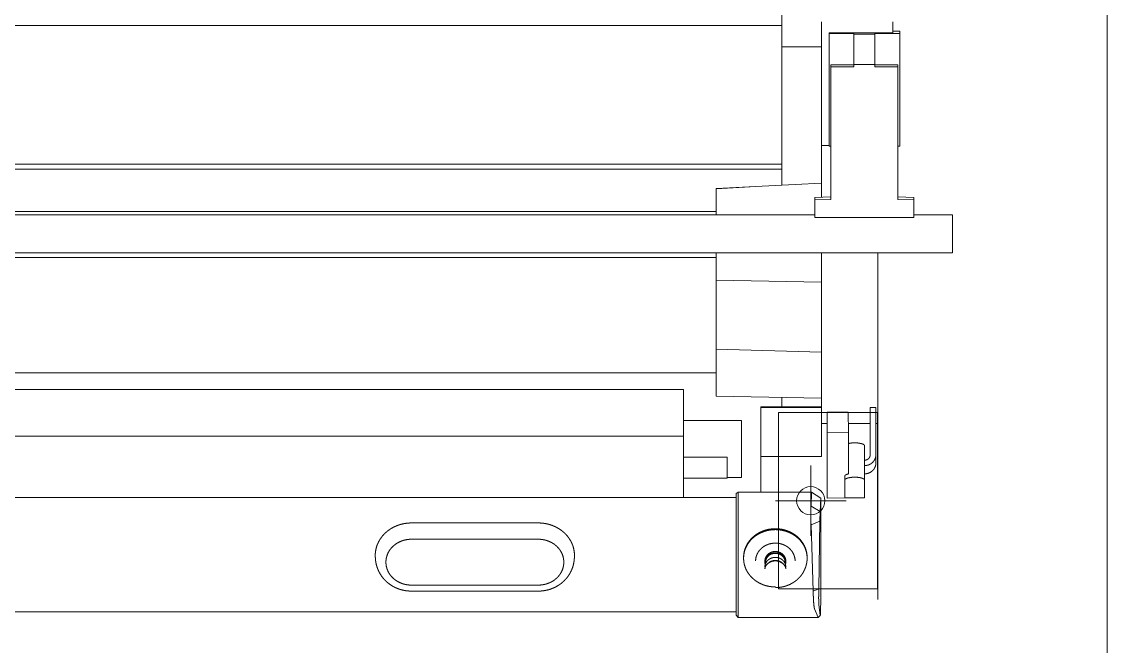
# Model space of a CAD drawing. Header units: millimetres. Extents: x 2905 to 8933, y 3109 to 7202.
# Drawn here: x 7396 to 8933, y 5078 to 5963 of the extents above; entities that cross this region are included whole.
import ezdxf

# ---------------------------------------------------------------- set-up
doc = ezdxf.new("R2010")
doc.units = ezdxf.units.MM
doc.layers.add('1', color=7, linetype='Continuous', true_color=0xffffff)

msp = doc.modelspace()

# ---------------------------------------------------------------- linework, layer by layer
at = {"layer": '1', "color": 4, "linetype": 'Continuous', "lineweight": 13}
for p, q in [((8933.1, 7201.9), (8933.1, 3108.9)), ((8933.1, 7201.9, -300), (8933.1, 3108.9, -300)), ((8933.1, 7201.9), (8933.1, 3108.9)), ((8472.1, 5927.2), (8472.1, 6002.7)), ((8472.1, 5957.3), (4733.2, 5957.3)), ((8528.1, 5787.3), (8528.1, 5962.8)), ((8629.6, 5947.1), (8629.6, 5962.8)), ((8539.1, 5947.1), (8629.6, 5947.1)), ((8539.1, 5945.9), (8539.1, 5947.1)), ((8574.1, 5945.9), (8539.1, 5945.9)), ((8539.1, 5786.5), (8539.1, 5945.9)), ((8574.1, 5945), (8574.1, 5945.9)), ((8574.1, 5945), (8604.1, 5945)), ((8574.1, 5901.9), (8574.1, 5945)), ((8604.1, 5945.9), (8604.1, 5945)), ((8639.1, 5945.9), (8604.1, 5945.9)), ((8604.1, 5901.9), (8604.1, 5945)), ((8629.6, 5949.3), (8639.1, 5949.3)), ((8639.1, 5945.9), (8639.1, 5949.3)), ((8639.1, 5945.9), (8639.1, 5786.5)), ((8472.1, 5927.2), (8472.1, 5731)), ((8472.1, 5927.2), (8528.1, 5927.2)), ((8574.1, 5901.5), (8541.6, 5901.5)), ((8541.6, 5898.8), (8541.6, 5901.5)), ((8574.1, 5898.8), (8541.6, 5898.8)), ((8541.6, 5898.8), (8541.6, 5710.9)), ((8574.1, 5901.9), (8574.1, 5898.8)), ((8604.1, 5901.9), (8574.1, 5901.9)), ((8604.1, 5898.8), (8604.1, 5901.9)), ((8636.6, 5901.5), (8604.1, 5901.5)), ((8636.6, 5898.8), (8604.1, 5898.8)), ((8636.6, 5898.8), (8636.6, 5901.5)), ((8636.6, 5898.8), (8636.6, 5710.9)), ((8528.1, 5787.3), (8539.1, 5787.3)), ((8528.1, 5787.3), (8528.1, 5714.1)), ((8541.6, 5786.5), (8539.1, 5786.5)), ((8636.6, 5786.5), (8639.1, 5786.5)), ((8472.1, 5760.9), (4751.2, 5760.9)), ((8472.1, 5753.6), (4751.2, 5753.6)), ((8528.1, 5734), (8379.1, 5726.2)), ((8379.1, 5726), (8435.5, 5729.1)), ((8379.1, 5721.2), (8379.1, 5726)), ((8519.1, 5713.8), (8541.6, 5714.6)), ((8519.1, 5713.8), (8519.1, 5710.1)), ((8541.6, 5710.9), (8519.1, 5710.1)), ((8519.1, 5685.1), (8519.1, 5710.1)), ((8636.6, 5714.6), (8659.1, 5713.8)), ((8636.6, 5710.9), (8659.1, 5710.1)), ((8659.1, 5710.1), (8659.1, 5713.8)), ((8659.1, 5710.1), (8659.1, 5685.1)), ((8379.1, 5693.7), (4884.1, 5693.7)), ((8519.1, 5689.1), (4699.2, 5689.1)), ((8659.1, 5685.1), (8519.1, 5685.1)), ((8714.1, 5689.1), (8659.1, 5689.1)), ((8714.1, 5689), (8714.1, 5685.4)), ((8714.1, 5669.6), (8714.1, 5649.6)), ((4524.1, 5635.4), (8714.1, 5635.4)), ((8379.1, 5628.6), (4884.1, 5628.6)), ((8379.1, 5596.5), (8379.1, 5635.4)), ((8528.1, 5393.5), (8528.1, 5635.4)), ((8608.1, 5635.4), (8608.1, 5393.5)), ((8379.1, 5596.5), (8379.1, 5498.7)), ((8379.1, 5596.5), (8528.1, 5593.4)), ((8379.1, 5432.2), (8379.1, 5498.7)), ((8528.1, 5494.5), (8379.1, 5498.7)), ((4884.1, 5465.2), (8379.1, 5465.2)), ((8333.1, 5441.5), (4874.6, 5441.5)), ((8379.1, 5432.2), (8528.1, 5429.2)), ((8472.1, 5430.3), (8472.1, 5416.9)), ((8442.6, 5416.1), (8442.6, 5416.9)), ((8528.1, 5416.9), (8442.6, 5416.9)), ((8442.6, 5346.4), (8442.6, 5416.1)), ((8528.1, 5416.1), (8442.6, 5416.1)), ((8605.4, 5415.8), (8597.4, 5415.8)), ((8597.4, 5415.3), (8597.4, 5408.8)), ((8605.4, 5415.3), (8605.4, 5408.8)), ((8415.1, 5397.8), (8333.1, 5397.8)), ((8467.6, 5158.9), (8467.6, 5408.9)), ((8467.6, 5408.9), (8607.6, 5408.9)), ((8566.2, 5409.6), (8536.2, 5409.3)), ((8536.2, 5409.3), (8536.4, 5380.7)), ((8536.2, 5409.3), (8536.2, 5316.4)), ((8566.4, 5380.9), (8566.2, 5409.6)), ((8607.6, 5408.9), (8607.6, 5158.9)), ((8528.1, 5346.4), (8528.1, 5393.5)), ((8528.1, 5393.5), (8536.2, 5393.5)), ((8566.3, 5393.5), (8597.4, 5393.5)), ((8605.4, 5393.5), (8608.1, 5393.5)), ((8608.1, 5393.5), (8608.1, 5143.9)), ((8333.1, 5375.2), (4874.6, 5375.2)), ((8536.4, 5380.7), (8566.4, 5380.9)), ((8536.4, 5380.7), (8536.4, 5287.7)), ((8566.4, 5380.9), (8566.4, 5321.9)), ((8589.4, 5313.1), (8589.4, 5361.8)), ((8394.6, 5345.8), (8333.1, 5345.8)), ((8528.1, 5346.4), (8442.6, 5346.4)), ((8442.6, 5296.1), (8442.6, 5346.4)), ((8597.4, 5349), (8597.2, 5347.4)), ((8605.3, 5347.4), (8605.4, 5349)), ((8605.4, 5349), (8605.4, 5337.3)), ((8605.4, 5337.3), (8605.4, 5336.8)), ((8513.1, 5333.9), (8513.1, 5233.9)), ((8333.1, 5315.8), (8394.6, 5315.8)), ((8394.6, 5316.8), (8415.1, 5316.8)), ((8536.2, 5316.4), (8536.4, 5287.7)), ((8561.6, 5319.5), (8561.6, 5293.8)), ((8561.6, 5288.2), (8561.6, 5313.9)), ((8589.4, 5313.1), (8589.4, 5288.2)), ((8407.4, 5294.1), (8410.4, 5296.1)), ((8407.4, 5274.4), (8407.4, 5294.1)), ((8410.4, 5296.1), (8514.2, 5296.1)), ((8410.4, 5276.3), (8410.4, 5296.1)), ((8513.5, 5276.3), (8514.2, 5296.1)), ((8514.2, 5296.1), (8527.4, 5287.3)), ((8561.6, 5288.2), (8561.6, 5293.8)), ((4777.4, 5288.3), (8407.4, 5288.3)), ((8463.1, 5283.9), (8563.1, 5283.9)), ((8513.5, 5276.3), (8526.5, 5268.4)), ((8526.5, 5268.4), (8527.4, 5287.3)), ((8527.4, 5141.1), (8527.4, 5287.3)), ((8536.4, 5287.7), (8566.4, 5287.9)), ((8589.4, 5288.2), (8561.6, 5288.2)), ((8566.4, 5288.2), (8566.4, 5287.9)), ((7947.4, 5252.4), (8037.4, 5252.4)), ((8037.4, 5252.4), (8127.4, 5252.4)), ((8407.4, 5251.1), (8407.4, 5157.2)), ((8410.4, 5155.9), (8410.4, 5249.8)), ((8513.5, 5249.8), (8526.1, 5254.8)), ((8516.5, 5155.9), (8513.5, 5249.8)), ((8526.1, 5254.8), (8524.5, 5159.2)), ((7947.4, 5229.3), (8037.4, 5229.3)), ((8127.4, 5229.3), (8037.4, 5229.3)), ((8418, 5203.6), (8418, 5202.3)), ((8448.2, 5198.6), (8448.2, 5196.9)), ((8477.7, 5196.9), (8477.7, 5198.6)), ((8508, 5202.3), (8508, 5203.6)), ((8449.2, 5196.9), (8449.2, 5195.1)), ((8476.7, 5195.1), (8476.7, 5196.9)), ((7947.4, 5164.3), (8127.4, 5164.3)), ((7947.4, 5155.8), (8127.4, 5155.8)), ((8607.6, 5158.9), (8467.6, 5158.9)), ((8516.5, 5155.9), (8524.5, 5159.2)), ((8524.6, 5136.6), (8526.5, 5121.4)), ((8527.1, 5130.2), (8527.4, 5141.1)), ((4777.4, 5126.5), (8407.4, 5126.5)), ((8407.4, 5133.6), (8407.4, 5121.6)), ((8407.4, 5121.5), (8410.4, 5118.5)), ((8410.4, 5118.6), (8410.4, 5130.6)), ((8523.7, 5118.6), (8518.5, 5130.6)), ((8410.4, 5118.5), (8523.8, 5118.5))]:
    msp.add_line(p, q, dxfattribs=at)
msp.add_circle((8513.1, 5283.9), 20, dxfattribs=at)
for points in [[(8379.1, 5726.2), (8379.1, 5725.9)], [(8714.1, 5689.1), (8714.1, 5689)], [(8597.4, 5415.8), (8597.4, 5415.3)], [(8605.4, 5415.8), (8605.4, 5415.3)], [(8561.6, 5319.5), (8561.6, 5313.9)], [(8407.4, 5121.6), (8407.4, 5121.5)], [(8523.9, 5118.7), (8526.8, 5121.6)], [(8410.4, 5118.5), (8410.4, 5118.6)]]:
    msp.add_open_spline(points, degree=1, dxfattribs=at)
for points, knots in [([(8379.1, 5689.1), (8379.1, 5695.3), (8379.1, 5701.1), (8379.1, 5706.3), (8379.1, 5708.6), (8379.1, 5712.8), (8379.1, 5714.5), (8379.1, 5717.5), (8379.1, 5719.7), (8379.1, 5720.9), (8379.1, 5721.2)], [0, 0, 0.195019, 0.374244, 0.535043, 0.607782, 0.736561, 0.792128, 0.884609, 0.951076, 0.990581, 1, 1]), ([(8714.1, 5685.4), (8714.1, 5684.8), (8714.1, 5683.3), (8714.1, 5681.1), (8714.1, 5678.3), (8714.1, 5675), (8714.1, 5671.4), (8714.1, 5669.6)], [0, 0, 0.039525, 0.132002, 0.271976, 0.451433, 0.659841, 0.885117, 1, 1]), ([(8714.1, 5649.6), (8714.1, 5646.2), (8714.1, 5644.5), (8714.1, 5641.5), (8714.1, 5639), (8714.1, 5637), (8714.1, 5636.3), (8714.1, 5635.5), (8714.1, 5635.4)], [0, 0, 0.242438, 0.358399, 0.571894, 0.75128, 0.886924, 0.935877, 0.992834, 1, 1]), ([(8333.1, 5375.2), (8333.1, 5383.4), (8333.1, 5391.3), (8333.1, 5398.8), (8333.1, 5406), (8333.1, 5412.6), (8333.1, 5418.7), (8333.1, 5424.2), (8333.1, 5428.9), (8333.1, 5433), (8333.1, 5436.3), (8333.1, 5438.8), (8333.1, 5440.5), (8333.1, 5441.4), (8333.1, 5441.5)], [0, 0, 0.12314, 0.242315, 0.356311, 0.463988, 0.56426, 0.65611, 0.738617, 0.810945, 0.87237, 0.922268, 0.96014, 0.985601, 0.998397, 1, 1]), ([(8415.1, 5397.8), (8415.1, 5397.4), (8415.1, 5396.2), (8415.1, 5394.2), (8415.1, 5391.4), (8415.1, 5387.9), (8415.1, 5383.8), (8415.1, 5379.2), (8415.1, 5374.1), (8415.1, 5368.7), (8415.1, 5363.1), (8415.1, 5357.3), (8415.1, 5351.6), (8415.1, 5345.9), (8415.1, 5340.5), (8415.1, 5335.4), (8415.1, 5333), (8415.1, 5328.7), (8415.1, 5324.9), (8415.1, 5321.8), (8415.1, 5320.5), (8415.1, 5318.5), (8415.1, 5317.7), (8415.1, 5316.9), (8415.1, 5316.8)], [0, 0, 0.005092, 0.020256, 0.045187, 0.079375, 0.122125, 0.172571, 0.229681, 0.292294, 0.359134, 0.428844, 0.5, 0.571156, 0.640866, 0.707706, 0.770319, 0.79964, 0.853553, 0.900271, 0.93884, 0.954817, 0.979744, 0.988571, 0.998726, 1, 1]), ([(8597.4, 5408.8), (8597.4, 5406.4), (8597.4, 5403.2), (8597.4, 5401.3), (8597.4, 5396.9), (8597.4, 5391.8), (8597.4, 5386), (8597.4, 5382.8), (8597.4, 5376.1), (8597.4, 5368.9), (8597.4, 5361.2), (8597.4, 5353.1), (8597.4, 5349)], [0, 0, 0.040153, 0.093984, 0.125873, 0.199225, 0.284729, 0.381566, 0.433954, 0.546022, 0.666925, 0.79549, 0.93049, 1, 1]), ([(8605.4, 5408.8), (8605.4, 5406.4), (8605.4, 5403.2), (8605.4, 5401.3), (8605.4, 5396.9), (8605.4, 5391.8), (8605.4, 5386), (8605.4, 5382.8), (8605.4, 5376.1), (8605.4, 5368.9), (8605.4, 5361.2), (8605.4, 5353.1), (8605.4, 5349)], [0, 0, 0.040153, 0.093984, 0.125873, 0.199225, 0.284729, 0.381566, 0.433954, 0.546022, 0.666925, 0.79549, 0.93049, 1, 1]), ([(8333.1, 5375.2), (8333.1, 5374.8), (8333.1, 5373.6), (8333.1, 5371.6), (8333.1, 5368.9), (8333.1, 5365.4), (8333.1, 5361.4), (8333.1, 5356.7), (8333.1, 5351.6), (8333.1, 5346.1), (8333.1, 5340.4), (8333.1, 5334.4), (8333.1, 5328.4), (8333.1, 5325.4), (8333.1, 5319.5), (8333.1, 5313.8), (8333.1, 5311.1), (8333.1, 5305.9), (8333.1, 5301.1), (8333.1, 5296.9), (8333.1, 5295.1), (8333.1, 5291.8), (8333.1, 5289.3), (8333.1, 5288.3)], [0, 0, 0.004676, 0.018621, 0.041579, 0.073129, 0.112691, 0.159552, 0.212842, 0.271596, 0.334734, 0.401101, 0.469485, 0.538638, 0.573106, 0.641037, 0.706598, 0.73811, 0.797884, 0.852415, 0.900709, 0.922237, 0.959558, 0.988684, 1, 1]), ([(8589.4, 5361.8), (8589.3, 5362.3), (8588.9, 5362.8), (8588.4, 5363.3), (8587.6, 5363.8), (8586.7, 5364.2), (8585.6, 5364.6), (8584.3, 5364.9), (8582.9, 5365.2), (8581.3, 5365.5), (8579.7, 5365.7), (8578, 5365.8), (8576.2, 5365.9), (8574.5, 5365.9), (8572.7, 5365.8), (8571, 5365.7), (8569.4, 5365.5), (8567.9, 5365.2), (8566.4, 5364.9)], [0, 0, 0.021612, 0.046458, 0.076563, 0.112874, 0.155612, 0.204585, 0.259329, 0.319256, 0.383534, 0.451343, 0.521677, 0.593578, 0.666003, 0.737878, 0.808188, 0.875946, 0.940177, 1, 1]), ([(8394.6, 5345.8), (8394.6, 5345.4), (8394.6, 5344.1), (8394.6, 5342), (8394.6, 5340.7), (8394.6, 5337.8), (8394.6, 5334.4), (8394.6, 5330.8), (8394.6, 5327.2), (8394.6, 5323.8), (8394.6, 5320.8), (8394.6, 5318.4), (8394.6, 5316.8), (8394.6, 5315.9), (8394.6, 5315.8)], [0, 0, 0.01453, 0.057271, 0.125743, 0.16844, 0.267636, 0.380337, 0.499994, 0.619652, 0.732353, 0.83156, 0.911486, 0.9675, 0.996351, 1, 1]), ([(8597.2, 5347.4), (8596.8, 5346.2), (8596.2, 5345), (8595.4, 5343.9), (8594.4, 5343), (8593.3, 5342.3), (8592, 5341.8), (8590.7, 5341.4), (8589.4, 5341.3)], [0, 0, 0.122249, 0.245155, 0.368954, 0.493617, 0.619254, 0.745697, 0.872683, 1, 1]), ([(8589.4, 5333.7), (8591.2, 5333.8), (8593, 5334.1), (8594.7, 5334.5), (8596.4, 5335.2), (8597.9, 5336), (8599.4, 5337), (8600.7, 5338.2), (8601.9, 5339.5), (8603, 5340.9), (8603.8, 5342.4), (8604.5, 5344), (8605, 5345.7), (8605.3, 5347.4)], [0, 0, 0.078505, 0.15692, 0.235172, 0.313173, 0.390886, 0.468237, 0.545239, 0.62184, 0.69807, 0.773934, 0.849497, 0.92483, 1, 1]), ([(8605.4, 5336.8), (8605.2, 5335), (8604.8, 5333.2), (8604.2, 5331.5), (8603.4, 5329.9), (8602.4, 5328.3), (8601.2, 5326.9), (8599.8, 5325.7), (8598.3, 5324.6), (8596.7, 5323.7), (8594.9, 5322.9), (8593.1, 5322.4), (8591.3, 5322.1), (8589.4, 5322)], [0, 0, 0.075194, 0.150497, 0.226024, 0.301833, 0.377992, 0.454538, 0.531484, 0.608838, 0.686555, 0.76462, 0.842914, 0.921427, 1, 1]), ([(8566.4, 5321.9), (8565.2, 5321.6), (8564.2, 5321.2), (8563.3, 5320.8), (8562.5, 5320.4), (8562, 5319.9), (8561.6, 5319.5)], [0, 0, 0.223974, 0.426265, 0.605263, 0.759929, 0.890736, 1, 1]), ([(8589.4, 5313.1), (8589.3, 5313.6), (8588.9, 5314.1), (8588.4, 5314.6), (8587.7, 5315), (8586.8, 5315.5), (8585.7, 5315.9), (8584.5, 5316.2), (8583.2, 5316.5), (8581.7, 5316.8), (8580.1, 5317), (8578.4, 5317.1), (8576.8, 5317.2), (8575, 5317.2), (8573.3, 5317.2), (8571.7, 5317.1), (8570, 5316.9), (8568.5, 5316.7), (8567, 5316.4), (8565.7, 5316.1), (8564.6, 5315.7), (8563.6, 5315.3), (8562.7, 5314.9), (8562.1, 5314.4), (8561.6, 5313.9)], [0, 0, 0.017219, 0.036884, 0.060607, 0.08913, 0.122646, 0.161043, 0.204006, 0.251057, 0.301639, 0.355124, 0.410753, 0.467824, 0.525526, 0.583086, 0.639689, 0.694589, 0.747043, 0.796368, 0.841911, 0.883157, 0.919731, 0.951317, 0.977954, 1, 1]), ([(8407.4, 5274.4), (8407.4, 5270.6), (8407.4, 5266.4), (8407.4, 5262), (8407.4, 5257.5), (8407.4, 5255.3), (8407.4, 5251.1)], [0, 0, 0.161468, 0.340964, 0.531013, 0.723657, 0.818447, 1, 1]), ([(8410.4, 5249.8), (8410.4, 5254.2), (8410.4, 5258.8), (8410.4, 5261.1), (8410.4, 5265.8), (8410.4, 5268), (8410.4, 5272.4), (8410.4, 5276.3)], [0, 0, 0.165957, 0.340352, 0.428798, 0.604341, 0.689891, 0.852778, 1, 1]), ([(8513.5, 5249.8), (8513.4, 5252.4), (8513.4, 5255.1), (8513.3, 5257.8), (8513.3, 5260.6), (8513.3, 5263.4), (8513.3, 5266.2), (8513.3, 5268.9), (8513.4, 5271.5), (8513.4, 5273.9), (8513.5, 5276.3)], [0, 0, 0.097929, 0.200036, 0.304416, 0.410087, 0.516053, 0.620309, 0.721798, 0.819639, 0.912025, 1, 1]), ([(8526.1, 5254.8), (8526.1, 5257), (8526.2, 5259.1), (8526.2, 5261.4), (8526.3, 5263.5), (8526.4, 5265.6), (8526.4, 5267.6), (8526.5, 5268.4)], [0, 0, 0.155761, 0.317866, 0.48175, 0.642769, 0.796841, 0.939178, 1, 1]), ([(7896.4, 5202.9), (7896.3, 5205.8), (7896.3, 5208.7), (7896.6, 5211.6), (7897.1, 5214.5), (7897.8, 5217.4), (7898.6, 5220.2), (7899.7, 5222.9), (7901, 5225.6), (7902.4, 5228.2), (7904.1, 5230.7), (7905.9, 5233.2), (7907.8, 5235.5), (7909.9, 5237.7), (7912.2, 5239.7), (7914.6, 5241.7), (7917.2, 5243.5), (7919.8, 5245.1), (7922.6, 5246.6), (7925.5, 5247.9), (7928.4, 5249.1), (7931.5, 5250.1), (7934.6, 5250.9), (7937.7, 5251.6), (7940.9, 5252), (7944.1, 5252.3), (7947.4, 5252.4)], [0, 0, 0.036553, 0.073104, 0.109683, 0.146323, 0.183058, 0.219913, 0.256914, 0.294092, 0.331469, 0.369059, 0.406879, 0.444941, 0.483247, 0.521801, 0.560608, 0.599653, 0.638937, 0.678442, 0.718147, 0.758047, 0.79811, 0.838307, 0.878627, 0.919033, 0.959499, 1, 1]), ([(8127.4, 5252.4), (8130.6, 5252.3), (8133.8, 5252), (8137, 5251.6), (8140.2, 5250.9), (8143.3, 5250.1), (8146.3, 5249.1), (8149.3, 5247.9), (8152.1, 5246.6), (8154.9, 5245.1), (8157.6, 5243.5), (8160.1, 5241.7), (8162.5, 5239.7), (8164.8, 5237.7), (8166.9, 5235.5), (8168.9, 5233.2), (8170.7, 5230.7), (8172.3, 5228.2), (8173.8, 5225.6), (8175, 5222.9), (8176.1, 5220.2), (8177, 5217.4), (8177.6, 5214.5), (8178.1, 5211.6), (8178.4, 5208.7), (8178.5, 5205.8), (8178.3, 5202.9)], [0, 0, 0.040498, 0.080962, 0.121366, 0.161692, 0.201895, 0.241956, 0.281846, 0.321558, 0.36106, 0.400345, 0.439389, 0.478194, 0.516748, 0.555061, 0.593118, 0.630936, 0.668528, 0.705906, 0.743082, 0.780084, 0.816941, 0.853674, 0.890315, 0.926892, 0.963445, 1, 1]), ([(8418, 5203.6), (8418.1, 5206.4), (8418.4, 5209.1), (8418.9, 5211.9), (8419.6, 5214.5), (8420.6, 5217.2), (8421.7, 5219.8), (8423, 5222.3), (8424.5, 5224.7), (8426.2, 5227), (8428.1, 5229.2), (8430.1, 5231.3), (8432.3, 5233.3), (8434.6, 5235.1), (8437, 5236.8), (8439.6, 5238.3), (8442.3, 5239.6), (8445, 5240.8), (8447.9, 5241.9), (8450.8, 5242.7), (8453.8, 5243.4), (8456.8, 5243.8), (8459.9, 5244.1), (8463, 5244.2)], [0, 0, 0.041225, 0.082494, 0.123854, 0.165339, 0.206985, 0.248835, 0.290915, 0.333245, 0.375858, 0.418763, 0.461965, 0.505475, 0.549281, 0.593381, 0.63777, 0.682416, 0.727304, 0.772404, 0.817695, 0.863132, 0.90869, 0.954323, 1, 1]), ([(8463, 5244.2), (8466, 5244.1), (8469.1, 5243.8), (8472.1, 5243.4), (8475.1, 5242.7), (8478, 5241.9), (8480.9, 5240.8), (8483.7, 5239.6), (8486.4, 5238.3), (8488.9, 5236.8), (8491.4, 5235.1), (8493.7, 5233.3), (8495.9, 5231.3), (8497.9, 5229.2), (8499.7, 5227), (8501.4, 5224.7), (8502.9, 5222.3), (8504.2, 5219.8), (8505.4, 5217.2), (8506.3, 5214.5), (8507, 5211.9), (8507.6, 5209.1), (8507.9, 5206.4), (8508, 5203.6)], [0, 0, 0.045667, 0.091301, 0.136859, 0.182296, 0.227587, 0.272696, 0.317585, 0.362232, 0.406613, 0.45072, 0.494527, 0.538037, 0.581239, 0.624138, 0.666751, 0.709087, 0.751163, 0.793012, 0.834659, 0.876144, 0.917506, 0.958775, 1, 1]), ([(7947.4, 5164.3), (7944.6, 5164.4), (7941.9, 5164.7), (7939.2, 5165.2), (7936.5, 5165.8), (7933.9, 5166.7), (7931.4, 5167.7), (7929, 5168.9), (7926.7, 5170.2), (7924.5, 5171.7), (7922.4, 5173.4), (7920.5, 5175.2), (7918.7, 5177.1), (7917.2, 5179.1), (7915.7, 5181.3), (7914.5, 5183.5), (7913.5, 5185.8), (7912.7, 5188.2), (7912, 5190.6), (7911.6, 5193.1), (7911.4, 5195.5), (7911.4, 5198), (7911.6, 5200.5), (7912, 5203), (7912.7, 5205.4), (7913.5, 5207.8), (7914.5, 5210.1), (7915.7, 5212.3), (7917.2, 5214.5), (7918.7, 5216.5), (7920.5, 5218.4), (7922.4, 5220.2), (7924.5, 5221.9), (7926.7, 5223.4), (7929, 5224.7), (7931.4, 5225.9), (7933.9, 5226.9), (7936.5, 5227.8), (7939.2, 5228.4), (7941.9, 5228.9), (7944.6, 5229.2), (7947.4, 5229.3)], [0, 0, 0.025619, 0.051214, 0.076751, 0.102207, 0.127559, 0.152785, 0.177857, 0.20277, 0.227506, 0.252054, 0.276412, 0.300579, 0.324562, 0.348361, 0.372, 0.395489, 0.418854, 0.442115, 0.465297, 0.488437, 0.511562, 0.534701, 0.557887, 0.581148, 0.60451, 0.628002, 0.651638, 0.675438, 0.69942, 0.72359, 0.747948, 0.772493, 0.797229, 0.822143, 0.847215, 0.87244, 0.897793, 0.923248, 0.948786, 0.974381, 1, 1]), ([(8127.4, 5164.3), (8130.1, 5164.4), (8132.9, 5164.7), (8135.6, 5165.2), (8138.2, 5165.8), (8140.8, 5166.7), (8143.3, 5167.7), (8145.8, 5168.9), (8148.1, 5170.2), (8150.3, 5171.7), (8152.3, 5173.4), (8154.2, 5175.2), (8156, 5177.1), (8157.6, 5179.1), (8159, 5181.3), (8160.2, 5183.5), (8161.3, 5185.8), (8162.1, 5188.2), (8162.7, 5190.6), (8163.1, 5193.1), (8163.3, 5195.5), (8163.3, 5198), (8163.1, 5200.5), (8162.7, 5203), (8162.1, 5205.4), (8161.3, 5207.8), (8160.2, 5210.1), (8159, 5212.3), (8157.6, 5214.5), (8156, 5216.5), (8154.2, 5218.4), (8152.3, 5220.2), (8150.3, 5221.9), (8148.1, 5223.4), (8145.8, 5224.7), (8143.3, 5225.9), (8140.8, 5226.9), (8138.2, 5227.8), (8135.6, 5228.4), (8132.9, 5228.9), (8130.1, 5229.2), (8127.4, 5229.3)], [0, 0, 0.025619, 0.051214, 0.076751, 0.102207, 0.127559, 0.152779, 0.177857, 0.20277, 0.227506, 0.252053, 0.276412, 0.300579, 0.324561, 0.348361, 0.372, 0.395489, 0.418854, 0.442115, 0.465297, 0.488437, 0.511562, 0.534701, 0.557887, 0.581148, 0.60451, 0.628002, 0.651638, 0.675438, 0.69942, 0.72359, 0.747948, 0.772493, 0.797229, 0.822143, 0.84722, 0.87244, 0.897793, 0.923248, 0.948786, 0.974381, 1, 1]), ([(8463.1, 5161.7), (8460, 5161.8), (8457, 5162.1), (8453.9, 5162.5), (8451, 5163.2), (8448, 5164), (8445.2, 5165), (8442.4, 5166.2), (8439.7, 5167.5), (8437.1, 5169.1), (8434.7, 5170.7), (8432.3, 5172.6), (8430.2, 5174.5), (8428.1, 5176.6), (8426.3, 5178.8), (8424.6, 5181.1), (8423.1, 5183.5), (8421.7, 5186), (8420.6, 5188.6), (8419.7, 5191.3), (8418.9, 5194), (8418.4, 5196.7), (8418.1, 5199.5), (8418, 5202.2), (8418.1, 5205), (8418.4, 5207.8), (8418.9, 5210.5), (8419.6, 5213.2), (8420.5, 5215.9), (8421.7, 5218.4), (8423, 5220.9), (8424.5, 5223.4), (8426.2, 5225.7), (8428, 5227.9), (8430.1, 5230), (8432.2, 5232), (8434.5, 5233.8), (8437, 5235.5), (8439.6, 5237), (8442.2, 5238.3), (8445, 5239.5), (8447.9, 5240.6), (8450.8, 5241.4), (8453.8, 5242.1), (8456.8, 5242.5), (8459.9, 5242.8), (8463, 5242.9)], [0, 0, 0.022832, 0.045649, 0.068429, 0.091151, 0.113797, 0.136354, 0.158799, 0.181126, 0.203324, 0.22538, 0.247287, 0.269046, 0.29065, 0.312105, 0.333415, 0.354585, 0.375628, 0.396555, 0.41738, 0.438122, 0.458803, 0.479437, 0.500049, 0.520661, 0.541295, 0.56197, 0.58271, 0.603533, 0.624454, 0.64549, 0.666655, 0.687958, 0.709405, 0.731003, 0.752754, 0.774657, 0.796704, 0.818895, 0.841217, 0.863658, 0.886208, 0.908852, 0.931573, 0.954348, 0.977161, 1, 1]), ([(8463, 5242.9), (8466, 5242.8), (8469, 5242.5), (8472, 5242.1), (8475, 5241.4), (8477.9, 5240.6), (8480.7, 5239.6), (8483.5, 5238.5), (8486.1, 5237.1), (8488.7, 5235.6), (8491.1, 5234), (8493.4, 5232.2), (8495.6, 5230.3), (8497.6, 5228.2), (8499.4, 5226.1), (8501.1, 5223.8), (8502.7, 5221.4), (8504, 5219), (8505.2, 5216.4), (8506.1, 5213.8), (8506.9, 5211.2), (8507.4, 5208.5), (8507.8, 5205.8), (8508, 5203), (8507.9, 5200.3), (8507.7, 5197.6), (8507.2, 5194.8)], [0, 0, 0.040615, 0.081203, 0.121722, 0.162143, 0.20242, 0.242552, 0.282488, 0.322217, 0.361711, 0.400965, 0.439958, 0.478686, 0.517151, 0.555347, 0.593283, 0.630977, 0.668442, 0.705699, 0.742778, 0.779698, 0.816505, 0.853223, 0.889894, 0.926559, 0.963246, 1, 1]), ([(8435, 5198.5), (8435.1, 5200.7), (8435.4, 5202.9), (8435.9, 5205), (8436.7, 5207.1), (8437.6, 5209.2), (8438.7, 5211.1), (8440, 5213), (8441.5, 5214.7), (8443.2, 5216.4), (8445, 5217.9), (8446.9, 5219.2), (8449, 5220.4), (8451.1, 5221.4), (8453.4, 5222.3), (8455.7, 5222.9), (8458.1, 5223.4), (8460.5, 5223.7), (8463, 5223.8)], [0, 0, 0.052684, 0.105457, 0.158406, 0.211622, 0.265166, 0.3191, 0.373472, 0.428334, 0.483667, 0.53951, 0.595838, 0.65261, 0.709813, 0.767384, 0.825258, 0.883365, 0.941634, 1, 1]), ([(8463, 5223.8), (8465.4, 5223.7), (8467.8, 5223.4), (8470.2, 5222.9), (8472.5, 5222.3), (8474.8, 5221.4), (8477, 5220.4), (8479, 5219.2), (8481, 5217.9), (8482.8, 5216.4), (8484.4, 5214.7), (8485.9, 5213), (8487.2, 5211.1), (8488.3, 5209.2), (8489.3, 5207.1), (8490, 5205), (8490.5, 5202.9), (8490.9, 5200.7), (8491, 5198.5)], [0, 0, 0.058351, 0.11662, 0.174743, 0.232618, 0.290175, 0.347379, 0.404166, 0.460481, 0.516325, 0.57167, 0.626522, 0.680895, 0.73483, 0.78838, 0.841592, 0.894542, 0.947315, 1, 1]), ([(7896.4, 5203.3), (7896.4, 5202.8), (7896.5, 5202.3), (7896.5, 5201.6), (7896.5, 5201.4), (7896.5, 5201.3), (7896.6, 5201.1), (7896.6, 5200.8), (7896.6, 5200.4), (7896.7, 5200), (7896.8, 5199), (7896.9, 5197.9), (7897.2, 5196), (7897.6, 5194), (7898.1, 5192.1), (7898.9, 5189.4), (7899.9, 5186.8), (7901, 5184.3), (7902.3, 5181.8), (7903.7, 5179.4), (7905.2, 5177), (7907.3, 5174.3), (7909.5, 5171.8), (7911.9, 5169.4), (7914.5, 5167.2), (7916.7, 5165.5), (7919, 5164), (7921.4, 5162.5), (7923.9, 5161.2), (7926.8, 5159.9), (7929.7, 5158.8), (7932.6, 5157.9), (7935.7, 5157.1), (7938.5, 5156.5), (7941.4, 5156.1), (7944.4, 5155.9), (7947.4, 5155.8)], [0, 0, 0.006762, 0.013198, 0.022838, 0.024572, 0.02656, 0.029288, 0.032284, 0.037857, 0.043585, 0.056758, 0.070056, 0.095934, 0.121703, 0.147408, 0.183685, 0.219926, 0.256131, 0.292304, 0.328445, 0.364549, 0.408409, 0.452258, 0.496118, 0.540008, 0.57628, 0.612602, 0.648987, 0.685465, 0.72579, 0.766188, 0.80659, 0.846929, 0.884927, 0.922992, 0.961291, 1, 1]), ([(8127.4, 5155.8), (8130.8, 5155.9), (8134.2, 5156.2), (8137.6, 5156.8), (8140.8, 5157.5), (8144, 5158.4), (8147.1, 5159.6), (8150.7, 5161.1), (8154.1, 5163), (8156.8, 5164.7), (8159.4, 5166.5), (8161.8, 5168.5), (8164.1, 5170.7), (8166.3, 5173), (8168.3, 5175.4), (8170.2, 5178), (8171.9, 5180.7), (8173.4, 5183.6), (8174.7, 5186.5), (8175.9, 5189.6), (8176.8, 5192.7), (8177.2, 5194.6), (8177.6, 5196.6), (8177.9, 5198.6), (8178, 5199.5), (8178.1, 5200.4), (8178.2, 5200.8), (8178.2, 5201.2), (8178.2, 5201.4), (8178.2, 5201.5), (8178.2, 5201.6), (8178.2, 5201.7), (8178.3, 5201.9), (8178.3, 5202.7), (8178.4, 5203.3)], [0, 0, 0.044986, 0.089185, 0.132793, 0.175993, 0.218986, 0.261976, 0.312755, 0.363603, 0.404507, 0.445337, 0.486098, 0.52681, 0.568222, 0.609607, 0.650985, 0.692365, 0.734204, 0.776101, 0.818091, 0.860197, 0.886015, 0.911896, 0.93784, 0.949709, 0.961417, 0.966969, 0.97213, 0.97445, 0.976412, 0.977896, 0.979126, 0.981471, 0.991969, 1, 1]), ([(8447.9, 5187.3), (8448.3, 5188.9), (8448.9, 5190.4), (8449.7, 5191.8), (8450.7, 5193.1), (8451.9, 5194.4), (8453.2, 5195.4), (8454.6, 5196.4), (8456.1, 5197.2), (8457.8, 5197.8), (8459.5, 5198.3), (8461.2, 5198.5), (8463, 5198.6)], [0, 0, 0.078994, 0.158553, 0.238885, 0.320077, 0.402212, 0.485336, 0.569421, 0.654344, 0.740043, 0.826353, 0.913061, 1, 1]), ([(8448.2, 5198.6), (8448.3, 5200.2), (8448.6, 5201.8), (8449.2, 5203.4), (8449.9, 5204.8), (8450.8, 5206.2), (8451.9, 5207.5), (8453.2, 5208.6), (8454.6, 5209.6), (8456.1, 5210.4), (8457.7, 5211.1), (8459.4, 5211.6), (8461.2, 5211.9), (8463, 5211.9)], [0, 0, 0.072955, 0.146159, 0.219828, 0.294143, 0.36926, 0.445293, 0.522268, 0.600157, 0.67895, 0.758478, 0.83863, 0.91921, 1, 1]), ([(8448.7, 5193.6), (8448.3, 5195.2), (8448.2, 5196.8), (8448.3, 5198.4), (8448.6, 5200), (8449.1, 5201.5), (8449.9, 5203), (8450.8, 5204.4), (8451.9, 5205.7), (8453.1, 5206.8), (8454.5, 5207.8), (8456.1, 5208.7), (8457.7, 5209.3), (8459.4, 5209.8), (8461.2, 5210.1), (8463, 5210.2)], [0, 0, 0.063922, 0.127607, 0.191259, 0.255123, 0.319373, 0.384191, 0.449707, 0.516017, 0.583143, 0.6511, 0.719842, 0.789252, 0.859187, 0.929484, 1, 1]), ([(8477.7, 5190.2), (8477.6, 5191.8), (8477.3, 5193.4), (8476.8, 5195), (8476, 5196.4), (8475.1, 5197.8), (8474, 5199.1), (8472.8, 5200.2), (8471.3, 5201.2), (8469.8, 5202), (8468.2, 5202.7), (8466.5, 5203.2), (8464.7, 5203.4), (8463, 5203.5), (8461.2, 5203.4), (8459.4, 5203.2), (8457.7, 5202.7), (8456.1, 5202), (8454.6, 5201.2), (8453.2, 5200.2), (8451.9, 5199.1), (8450.8, 5197.8), (8449.9, 5196.4), (8449.2, 5195), (8448.6, 5193.4), (8448.3, 5191.8), (8448.2, 5190.2)], [0, 0, 0.036479, 0.073081, 0.109911, 0.147069, 0.184627, 0.222644, 0.261127, 0.300088, 0.339472, 0.37925, 0.419326, 0.459602, 0.499997, 0.540393, 0.580683, 0.620759, 0.660523, 0.69992, 0.738869, 0.777352, 0.815369, 0.852928, 0.890085, 0.92692, 0.963522, 1, 1]), ([(8449.2, 5196.9), (8449.3, 5198.5), (8449.7, 5200.1), (8450.3, 5201.7), (8451.1, 5203.1), (8452.1, 5204.5), (8453.2, 5205.7), (8454.6, 5206.8), (8456.1, 5207.7), (8457.7, 5208.4), (8459.4, 5208.9), (8461.2, 5209.2), (8463, 5209.3)], [0, 0, 0.079059, 0.158405, 0.238333, 0.319078, 0.400816, 0.48365, 0.567584, 0.652587, 0.738542, 0.825255, 0.912464, 1, 1]), ([(8471.9, 5196.5), (8470.3, 5197.5), (8468.6, 5198.2), (8466.8, 5198.8), (8464.9, 5199.1), (8463, 5199.2), (8461.1, 5199.1), (8459.3, 5198.8), (8457.5, 5198.3), (8455.7, 5197.5), (8454.1, 5196.6)], [0, 0, 0.098287, 0.197691, 0.297894, 0.398748, 0.499924, 0.601064, 0.701949, 0.802211, 0.901639, 1, 1]), ([(8463, 5211.9), (8464.7, 5211.9), (8466.5, 5211.6), (8468.2, 5211.1), (8469.8, 5210.4), (8471.3, 5209.6), (8472.8, 5208.6), (8474, 5207.5), (8475.1, 5206.2), (8476, 5204.8), (8476.8, 5203.4), (8477.3, 5201.8), (8477.6, 5200.2), (8477.7, 5198.6)], [0, 0, 0.080791, 0.161342, 0.241495, 0.321051, 0.39982, 0.477734, 0.55471, 0.630744, 0.705862, 0.780177, 0.853838, 0.927042, 1, 1]), ([(8463, 5210.2), (8464.8, 5210.1), (8466.5, 5209.8), (8468.2, 5209.3), (8469.9, 5208.7), (8471.4, 5207.8), (8472.8, 5206.8), (8474.1, 5205.7), (8475.2, 5204.4), (8476.1, 5203), (8476.8, 5201.5), (8477.3, 5200), (8477.6, 5198.4), (8477.7, 5196.8), (8477.6, 5195.2), (8477.2, 5193.6)], [0, 0, 0.070492, 0.140815, 0.210751, 0.280139, 0.348882, 0.416841, 0.483986, 0.550298, 0.615801, 0.68062, 0.744879, 0.80874, 0.872394, 0.936082, 1, 1]), ([(8463, 5209.3), (8464.8, 5209.2), (8466.5, 5208.9), (8468.2, 5208.4), (8469.8, 5207.7), (8471.3, 5206.8), (8472.7, 5205.7), (8473.9, 5204.5), (8474.9, 5203.1), (8475.7, 5201.7), (8476.3, 5200.1), (8476.6, 5198.5), (8476.7, 5196.9)], [0, 0, 0.087505, 0.174748, 0.261462, 0.34739, 0.432394, 0.516355, 0.599168, 0.680907, 0.761669, 0.841599, 0.92094, 1, 1]), ([(8463, 5198.6), (8464.9, 5198.5), (8466.8, 5198.2), (8468.6, 5197.7), (8470.3, 5196.9), (8471.9, 5196), (8473.4, 5194.9), (8474.7, 5193.7), (8475.9, 5192.3), (8476.8, 5190.8), (8477.5, 5189.2), (8478, 5187.5)], [0, 0, 0.094782, 0.18929, 0.283268, 0.376481, 0.468764, 0.559986, 0.650072, 0.738997, 0.826857, 0.913799, 1, 1]), ([(8454.3, 5196.4), (8452.9, 5195.5), (8451.7, 5194.5), (8450.7, 5193.5), (8449.9, 5192.5), (8449.3, 5191.3), (8448.7, 5190.1), (8448.4, 5188.7), (8448.2, 5187.3)], [0, 0, 0.143276, 0.283589, 0.400291, 0.517873, 0.635237, 0.751388, 0.874529, 1, 1]), ([(8463, 5160.7), (8466, 5160.8), (8468.9, 5161.1), (8471.7, 5161.5), (8474.5, 5162.1), (8477.3, 5162.8), (8480, 5163.8), (8483.2, 5165.1), (8486.2, 5166.7), (8488.6, 5168.1), (8490.9, 5169.6), (8493, 5171.3), (8495.1, 5173.1), (8497, 5175), (8498.7, 5177), (8500.4, 5179.2), (8501.9, 5181.4), (8503.1, 5183.5), (8504.2, 5185.8), (8505.2, 5188.1), (8506.1, 5190.4), (8506.5, 5192), (8506.9, 5193.6), (8507, 5194), (8507.1, 5194.4), (8507.2, 5194.6), (8507.2, 5194.7), (8507.2, 5194.8), (8507.2, 5194.8), (8507.2, 5194.8), (8507.2, 5194.9)], [0, 0, 0.049291, 0.097758, 0.145562, 0.192899, 0.239985, 0.287007, 0.344066, 0.401081, 0.446568, 0.491862, 0.536981, 0.581918, 0.626466, 0.670873, 0.715158, 0.759345, 0.800484, 0.841631, 0.882855, 0.924229, 0.950862, 0.977908, 0.985511, 0.993123, 0.995435, 0.997639, 0.998477, 0.999215, 0.999644, 1, 1]), ([(8477.9, 5187.5), (8477.5, 5189), (8477, 5190.4), (8476.3, 5191.8), (8475.6, 5192.9), (8474.8, 5194), (8473.9, 5195), (8472.8, 5195.8), (8472.3, 5196.1), (8471.8, 5196.4)], [0, 0, 0.138105, 0.272766, 0.407719, 0.529529, 0.651986, 0.77354, 0.893843, 0.946674, 1, 1]), ([(8407.4, 5157.2), (8407.4, 5152), (8407.4, 5147.2), (8407.4, 5143), (8407.4, 5139.5), (8407.4, 5136.7), (8407.4, 5135.7), (8407.4, 5134.1), (8407.4, 5133.6)], [0, 0, 0.221646, 0.423022, 0.599966, 0.748875, 0.866679, 0.913133, 0.979969, 1, 1]), ([(8410.4, 5130.6), (8410.4, 5131.9), (8410.4, 5134), (8410.4, 5137), (8410.4, 5140.7), (8410.4, 5145.2), (8410.4, 5147.7), (8410.4, 5153), (8410.4, 5155.9)], [0, 0, 0.049036, 0.133318, 0.251119, 0.400031, 0.576981, 0.674857, 0.886922, 1, 1]), ([(8518.5, 5130.6), (8518.2, 5131.3), (8518, 5132.3), (8517.8, 5133.8), (8517.6, 5135.6), (8517.4, 5137.5), (8517.2, 5139.7), (8517.1, 5142.2), (8516.9, 5144.9), (8516.8, 5147.4), (8516.7, 5150.1), (8516.6, 5152.9), (8516.5, 5155.9)], [0, 0, 0.027967, 0.069624, 0.127076, 0.198671, 0.27488, 0.361896, 0.458782, 0.564569, 0.664822, 0.771421, 0.883441, 1, 1]), ([(8524.5, 5159.2), (8524.4, 5155.8), (8524.4, 5152.6), (8524.4, 5149.7), (8524.3, 5147.3), (8524.3, 5145.2), (8524.4, 5143.2), (8524.4, 5141.5), (8524.4, 5140), (8524.4, 5138.7), (8524.5, 5137.7), (8524.5, 5136.9), (8524.6, 5136.6)], [0, 0, 0.148564, 0.289704, 0.421349, 0.52542, 0.62147, 0.708516, 0.785592, 0.852216, 0.908381, 0.953566, 0.987202, 1, 1]), ([(8526.5, 5121.4), (8526.6, 5121.3), (8526.6, 5121.6), (8526.7, 5122.1), (8526.7, 5122.9), (8526.8, 5123.9), (8526.9, 5125.1), (8526.9, 5126.5), (8527, 5128), (8527, 5129.1), (8527.1, 5130.2)], [0, 0, 0.012745, 0.042408, 0.100289, 0.186163, 0.298119, 0.43256, 0.586139, 0.754124, 0.875574, 1, 1]), ([(8523.9, 5118.7), (8523.9, 5118.6), (8523.8, 5118.5), (8523.7, 5118.6)], [0, 0, 0.247407, 0.663372, 1, 1])]:
    msp.add_open_spline(points, degree=1, knots=knots, dxfattribs=at)

doc.saveas('drawing.dxf')
